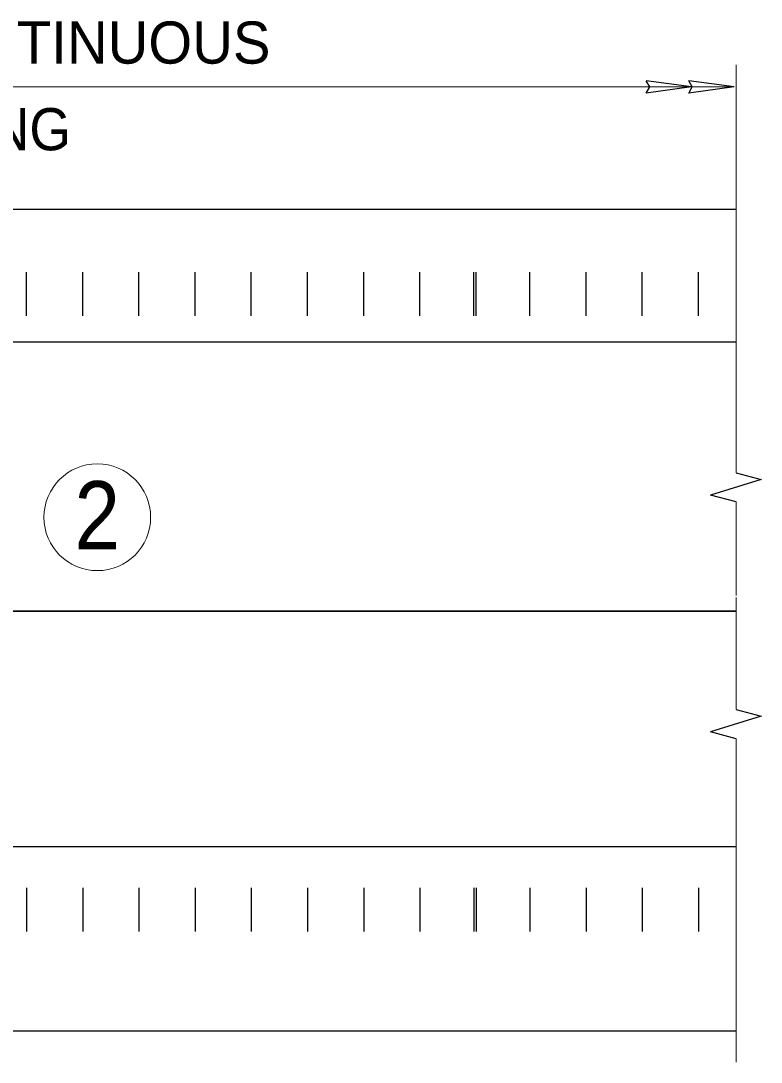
# Model space of a CAD drawing. Extents: x 1615 to 2505, y -386 to 247.
# Drawn here: x 1899.02 to 1917.8, y -227.74 to -201.35 of the extents above; entities that cross this region are included whole.
import ezdxf

# ---------------------------------------------------------------- set-up
doc = ezdxf.new("R2010")
doc.units = 0
doc.header["$LTSCALE"] = 0.51
doc.layers.add('1', color=7, linetype='Continuous', lineweight=25)

msp = doc.modelspace()

# ---------------------------------------------------------------- linework, layer by layer
at = {"layer": '1', "lineweight": 13}
for p, q in [((1917.1661, -212.8023), (1917.1661, -202.4614)), ((1863.9586, -203.0244), (1917.1117, -203.0244)), ((1917.1661, -213.5428), (1917.1661, -215.9112)), ((1917.1661, -218.8017), (1917.1661, -215.9679)), ((1917.1661, -219.5424), (1917.1661, -227.7405))]:
    msp.add_line(p, q, dxfattribs=at)
at = {"layer": '1'}
for p, q in [((1916.0353, -203.0239), (1914.8857, -202.8659)), ((1917.1115, -203.0239), (1915.9619, -202.8659)), ((1916.0353, -203.0239), (1914.8857, -203.1818)), ((1917.1115, -203.0239), (1915.9619, -203.1818)), ((1844.451, -206.1232), (1917.1661, -206.1232)), ((1899.1673, -208.8232), (1899.1673, -207.7207)), ((1900.5929, -208.8232), (1900.5929, -207.7207)), ((1902.0185, -208.8232), (1902.0185, -207.7207)), ((1903.4426, -208.8232), (1903.4426, -207.7207)), ((1903.4441, -208.8232), (1903.4441, -207.7207)), ((1904.8682, -208.8232), (1904.8682, -207.7207)), ((1906.2938, -208.8232), (1906.2938, -207.7207)), ((1907.7194, -208.8232), (1907.7194, -207.7207)), ((1909.145, -208.8232), (1909.145, -207.7207)), ((1910.5076, -208.8232), (1910.5076, -207.7207)), ((1910.5706, -208.8232), (1910.5706, -207.7207)), ((1911.9332, -208.8232), (1911.9332, -207.7207)), ((1913.3588, -208.8232), (1913.3588, -207.7207)), ((1914.7844, -208.8232), (1914.7844, -207.7207)), ((1916.21, -208.8232), (1916.21, -207.7207)), ((1917.1661, -209.4922), (1844.451, -209.4922)), ((1917.1661, -213.5428), (1916.5132, -213.3687)), ((1917.1661, -219.5424), (1916.5132, -219.3681)), ((1917.1661, -222.2801), (1847.6925, -222.2801)), ((1899.1673, -223.3251), (1899.1673, -224.4276)), ((1900.5929, -223.3251), (1900.5929, -224.4276)), ((1902.0185, -223.3251), (1902.0185, -224.4276)), ((1903.4426, -223.3251), (1903.4426, -224.4276)), ((1903.4441, -223.3251), (1903.4441, -224.4276)), ((1904.8682, -223.3251), (1904.8682, -224.4276)), ((1906.2938, -223.3251), (1906.2938, -224.4276)), ((1907.7194, -223.3251), (1907.7194, -224.4276)), ((1909.145, -223.3251), (1909.145, -224.4276)), ((1910.5076, -223.3251), (1910.5076, -224.4276)), ((1910.5706, -223.3251), (1910.5706, -224.4276)), ((1911.9332, -223.3251), (1911.9332, -224.4276)), ((1913.3588, -223.3251), (1913.3588, -224.4276)), ((1914.7844, -223.3251), (1914.7844, -224.4276)), ((1916.21, -223.3251), (1916.21, -224.4276)), ((1844.451, -226.9428), (1917.1661, -226.9428)), ((1861.9057, -226.9428), (1903.8549, -226.9428))]:
    msp.add_line(p, q, dxfattribs=at)
at = {"layer": '1', "lineweight": 35}
msp.add_line((1844.451, -216.3099), (1917.1661, -216.3099), dxfattribs=at)
at = {"layer": '1'}
for points in [[(1914.8857, -203.1818), (1914.9747, -203.0222), (1914.8857, -202.8659)], [(1915.9619, -203.1818), (1916.0509, -203.0222), (1915.9619, -202.8659)], [(1917.1661, -212.8023), (1917.7989, -212.9712), (1916.5132, -213.3687)], [(1917.1661, -218.8017), (1917.7989, -218.9706), (1916.5132, -219.3681)]]:
    msp.add_lwpolyline(points, dxfattribs=at)
at = {"layer": '1', "lineweight": 13}
msp.add_circle((1900.9617, -213.9304), 1.3533, dxfattribs=at)

# ---------------------------------------------------------------- texts
at = {"layer": '1'}
msp.add_text('CONTINUOUS GROOVING OR CONTINUOUS', height=1.069, dxfattribs=at).set_placement((1874.9369, -202.4341))
for s, height, width, p in [('CYCLICAL PATTERN GROOVING', 1.069, 0.95, (1879.0916, -204.6302)), ('2', 1.728, 0.9, (1900.3823, -214.7438))]:
    msp.add_text(s, height=height, dxfattribs=dict(at, width=width)).set_placement(p)

doc.saveas('drawing.dxf')
